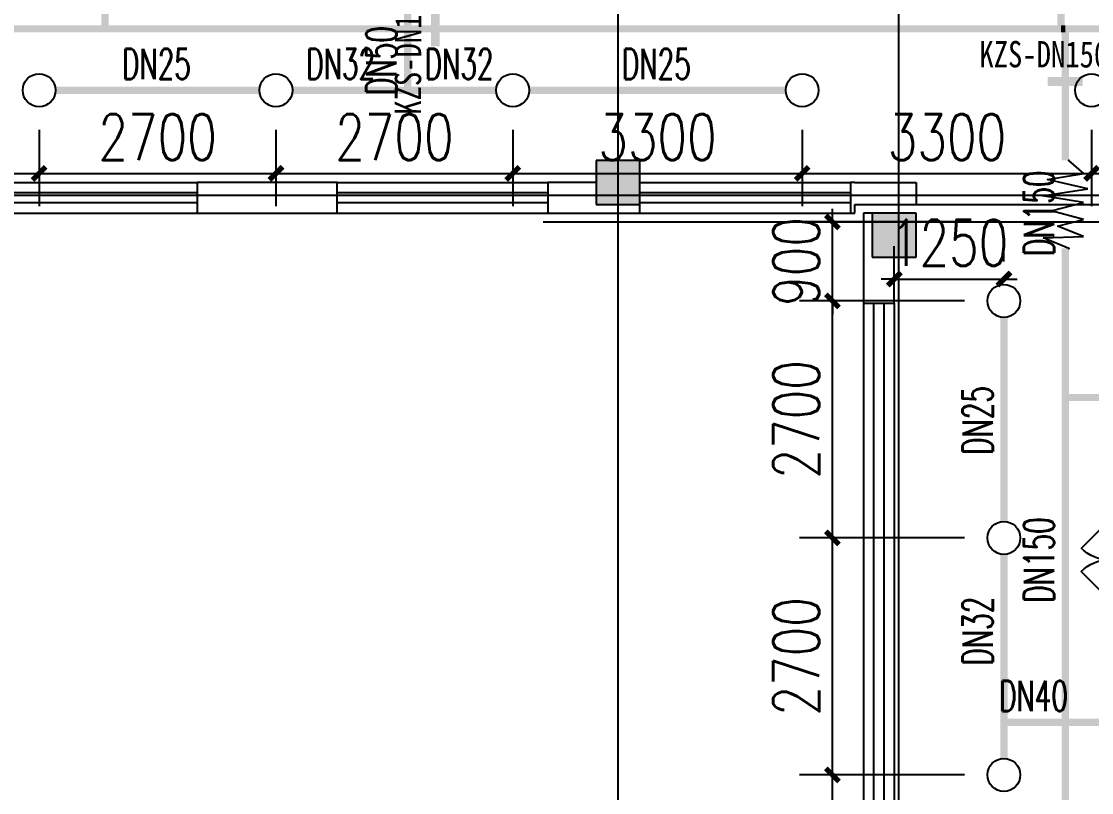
# Model space of a CAD drawing. Extents: x 0 to 2838408, y -923048 to 203859.
# Drawn here: x 2765960 to 2778163, y -487659 to -478874 of the extents above; entities that cross this region are included whole.
import ezdxf
from ezdxf.enums import TextEntityAlignment as Align

# ---------------------------------------------------------------- set-up
doc = ezdxf.new("R2010")
doc.units = 0
doc.header["$LTSCALE"] = 1000
for name, color, linetype in [('COLUMN', 9, 'Continuous'), ('DIM_喷淋', 3, 'Continuous'), ('DOOR_FIRE', 4, 'Continuous'), ('DOTE', 8, 'Continuous'), ('EQUIP_喷头', 7, 'Continuous'), ('fur', 253, 'Continuous'), ('PIPE-喷淋', 6, 'Continuous'), ('PUB_HATCH', 8, 'Continuous'), ('TEXT_喷淋', 7, 'Continuous'), ('TWT_DIM', 3, 'Continuous'), ('VALVE_喷淋', 7, 'Continuous'), ('WALL', 9, 'Continuous'), ('WINDOW', 4, 'Continuous'), ('XREF', 8, 'Continuous'), ('抗震支吊架', 2, 'Continuous')]:
    doc.layers.add(name, color=color, linetype=linetype)
doc.styles.add('_TCH_DIM_T3', font='SIMPLEX', dxfattribs={"width": 0.75, "bigfont": 'HZTXT'})
doc.styles.add('_TWT_PIPEDN', font='SIMPLEX', dxfattribs={"width": 0.8, "height": 2.3, "bigfont": 'HZTXT'})
doc.styles.add('kzcad', font='', dxfattribs={"width": 0.8})
doc.styles.get('kzcad').set_extended_font_data('SimSun')
doc.dimstyles.new('_TWT_ARCH&&150', dxfattribs={"dimtxt": 525, "dimasz": 150, "dimexe": 375, "dimexo": 450, "dimgap": 150, "dimtad": 1, "dimdec": 0, "dimzin": 0, "dimdsep": 46, "dimtxsty": '_TCH_DIM_T3', "dimblk": 'ARCHTICK', "dimcen": 0.09, "dimclrt": 7, "dimazin": 2, "dimtfac": 1, "dimtdec": 0, "dimtix": 1, "dimtmove": 2, "dimatfit": 3, "dimfxl": 1, "dimtolj": 1, "dimtzin": 0, "dimarcsym": 0})

# ---------------------------------------------------------------- blocks, each defined once
blk = doc.blocks.new('$WINLIB2D$00000001')
at = {"color": 0}
for points in [[(-0.5, 0.5), (-0.5, -0.5)], [(-0.5, 0.5), (0.5, 0.5)], [(0.5, -0.5), (0.5, 0.5)], [(0.5, 0.1667), (-0.5, 0.1667)], [(0.5, -0.1667), (-0.5, -0.1667)], [(-0.5, -0.5), (0.5, -0.5)]]:
    blk.add_lwpolyline(points, dxfattribs=at)
blk = doc.blocks.new('$DorLib2D$00000116')
at = {"color": 0}
for p, q in [((-0.5, 0), (-0.146, 0.354)), ((0.5, 0), (0.146, 0.354))]:
    blk.add_line(p, q, dxfattribs=at)
for centre, start, end in [((-0.5, 0), 0, 45), ((0.5, 0), 135, 180)]:
    blk.add_arc(centre, 0.5, start, end, dxfattribs=at)
blk = doc.blocks.new('$TCHSYS$WIN2D')
for p, q in [((-0.5, 0.5), (0.5, 0.5)), ((-0.5, 0.5), (-0.5, -0.5)), ((0.5, 0.5), (0.5, -0.5)), ((0.5, 0.1667), (-0.5, 0.1667)), ((0.5, -0.1667), (-0.5, -0.1667)), ((-0.5, -0.5), (0.5, -0.5))]:
    blk.add_line(p, q)
blk = doc.blocks.new('3F1')
at = {"layer": 'PUB_HATCH'}
for points in [[(2436466.7, -480458.3), (2436466.7, -480958.3), (2436966.7, -480958.3), (2436966.7, -480458.3)], [(2439616.7, -481058.3), (2439616.7, -481558.3), (2440116.7, -481558.3), (2440116.7, -481058.3)]]:
    blk.add_hatch(color=256, dxfattribs=at).paths.add_polyline_path(points)
at = {"layer": 'COLUMN'}
for p, q in [((2436466.7, -480458.3), (2436466.7, -480958.3)), ((2436966.7, -480458.3), (2436466.7, -480458.3)), ((2436966.7, -480958.3), (2436966.7, -480458.3)), ((2436466.7, -480958.3), (2436966.7, -480958.3)), ((2439616.7, -481058.3), (2439616.7, -481558.3)), ((2440116.7, -481058.3), (2439616.7, -481058.3)), ((2440116.7, -481558.3), (2440116.7, -481058.3)), ((2439616.7, -481558.3), (2440116.7, -481558.3))]:
    blk.add_line(p, q, dxfattribs=at)
at = {"layer": 'DOTE'}
for p, q in [((2436716.7, -467258.3), (2436716.7, -550458.3)), ((2439916.7, -467258.3), (2439916.7, -550458.3)), ((2453916.7, -480858.3), (2343216.7, -480858.3)), ((2435862.3, -481158.3), (2453916.7, -481158.3))]:
    blk.add_line(p, q, dxfattribs=at)
at = {"layer": 'fur'}
blk.add_line((2440116.7, -480958.3), (2451516.7, -480958.3), dxfattribs=at)
at = {"layer": 'WALL'}
for p, q in [((2433516.7, -480708.3), (2431916.7, -480708.3)), ((2431916.7, -480708.3), (2431916.7, -481058.3)), ((2433516.7, -481058.3), (2433516.7, -480708.3)), ((2436466.7, -480708.3), (2435916.7, -480708.3)), ((2435916.7, -480708.3), (2435916.7, -481058.3)), ((2439416.7, -480708.3), (2439366.7, -480708.3)), ((2439366.7, -480708.3), (2439366.7, -481058.3)), ((2439416.7, -480708.3), (2440116.7, -480708.3)), ((2440116.7, -480708.3), (2440116.7, -480958.3)), ((2436966.7, -481058.3), (2436966.7, -480958.3)), ((2439416.7, -481058.3), (2439416.7, -480958.3)), ((2439416.7, -480958.3), (2440116.7, -480958.3)), ((2431916.7, -481058.3), (2433516.7, -481058.3)), ((2435916.7, -481058.3), (2436716.7, -481058.3)), ((2436716.7, -481058.3), (2436966.7, -481058.3)), ((2439366.7, -481058.3), (2439416.7, -481058.3)), ((2439516.7, -481058.3), (2439516.7, -482083.3)), ((2439616.7, -481058.3), (2439516.7, -481058.3)), ((2439866.7, -482083.3), (2439866.7, -481558.3)), ((2439516.7, -482083.3), (2439866.7, -482083.3))]:
    blk.add_line(p, q, dxfattribs=at)
at = {"layer": 'DOOR_FIRE', "xscale": 900, "yscale": -900, "zscale": 200, "rotation": 269.9999999999926}
blk.add_blockref('$DorLib2D$00000116', (2442316.7, -485008.3), dxfattribs=at)
at = {"layer": 'WINDOW', "xscale": 2400, "yscale": -350, "zscale": 2400}
for p in [(2430716.7, -480883.3), (2434716.7, -480883.3), (2438166.7, -480883.3)]:
    blk.add_blockref('$WINLIB2D$00000001', p, dxfattribs=at)
at = {"layer": 'WINDOW', "xscale": 6000, "yscale": -350, "zscale": 6000, "rotation": 269.9999999978878}
blk.add_blockref('$TCHSYS$WIN2D', (2439691.7, -485083.3), dxfattribs=at)
blk = doc.blocks.new('_ArchTick')
at = {"color": 0, "linetype": 'ByBlock', "const_width": 0.4}
blk.add_lwpolyline([(-0.5, -0.5), (0.5, 0.5)], dxfattribs=at)
blk = doc.blocks.new('*D2495')
at = {"layer": 'Defpoints', "color": 0, "linetype": 'ByBlock', "transparency": 16777216}
for p in [(2777163, -481809), (2775913, -482058), (2777163, -482058)]:
    blk.add_point(p, dxfattribs=at)
at = {"layer": 'TWT_DIM', "color": 0, "linetype": 'ByBlock', "lineweight": -2, "transparency": 16777216}
for p, q in [((2775913, -481608), (2775913, -481434)), ((2777163, -481608), (2777163, -481434)), ((2775913, -481809), (2775763, -481809)), ((2775913, -481809), (2777163, -481809)), ((2777163, -481809), (2777313, -481809))]:
    blk.add_line(p, q, dxfattribs=at)
at = {"layer": 'TWT_DIM', "color": 0, "linetype": 'ByBlock', "lineweight": -2, "transparency": 16777216, "xscale": 150, "yscale": 150, "zscale": 150}
blk.add_blockref('_ArchTick', (2775913, -481809), dxfattribs=at)
at = {"layer": 'TWT_DIM', "color": 0, "linetype": 'ByBlock', "lineweight": -2, "transparency": 16777216, "xscale": 150, "yscale": 150, "zscale": 150, "rotation": 180}
blk.add_blockref('_ArchTick', (2777163, -481809), dxfattribs=at)
at = {"layer": 'TWT_DIM', "color": 7, "linetype": 'ByBlock', "transparency": 16777216, "insert": (2776538, -481396), "char_height": 525, "attachment_point": 5, "style": '_TCH_DIM_T3'}
blk.add_mtext('\\A1;1250', dxfattribs=at)
blk = doc.blocks.new('*D2513')
at = {"layer": 'Defpoints', "color": 0, "linetype": 'ByBlock', "transparency": 16777216}
for p in [(2775207, -487458), (2777163, -487458), (2777163, -490158)]:
    blk.add_point(p, dxfattribs=at)
at = {"layer": 'DIM_喷淋', "color": 0, "linetype": 'ByBlock', "lineweight": -2, "transparency": 16777216}
for p, q in [((2776713, -487458), (2774832, -487458)), ((2775207, -490158), (2775207, -487458)), ((2776713, -490158), (2774832, -490158))]:
    blk.add_line(p, q, dxfattribs=at)
at = {"layer": 'DIM_喷淋', "color": 0, "linetype": 'ByBlock', "lineweight": -2, "transparency": 16777216, "xscale": 150, "yscale": 150, "zscale": 150}
for p, rotation in [((2775207, -487458), 90), ((2775207, -490158), 270)]:
    blk.add_blockref('_ArchTick', p, dxfattribs=dict(at, rotation=rotation))
at = {"layer": 'DIM_喷淋', "color": 7, "linetype": 'ByBlock', "transparency": 16777216, "insert": (2774795, -488808), "char_height": 525, "attachment_point": 5, "rotation": 90, "style": '_TCH_DIM_T3'}
blk.add_mtext('\\A1;2700', dxfattribs=at)
blk = doc.blocks.new('*D2514')
at = {"layer": 'Defpoints', "color": 0, "linetype": 'ByBlock', "transparency": 16777216}
for p in [(2775207, -484758), (2777163, -484758), (2777163, -487458)]:
    blk.add_point(p, dxfattribs=at)
at = {"layer": 'DIM_喷淋', "color": 0, "linetype": 'ByBlock', "lineweight": -2, "transparency": 16777216}
for p, q in [((2776713, -484758), (2774832, -484758)), ((2775207, -487458), (2775207, -484758)), ((2776713, -487458), (2774832, -487458))]:
    blk.add_line(p, q, dxfattribs=at)
at = {"layer": 'DIM_喷淋', "color": 0, "linetype": 'ByBlock', "lineweight": -2, "transparency": 16777216, "xscale": 150, "yscale": 150, "zscale": 150}
for p, rotation in [((2775207, -484758), 90), ((2775207, -487458), 270)]:
    blk.add_blockref('_ArchTick', p, dxfattribs=dict(at, rotation=rotation))
at = {"layer": 'DIM_喷淋', "color": 7, "linetype": 'ByBlock', "transparency": 16777216, "insert": (2774795, -486108), "char_height": 525, "attachment_point": 5, "rotation": 90, "style": '_TCH_DIM_T3'}
blk.add_mtext('\\A1;2700', dxfattribs=at)
blk = doc.blocks.new('*D2515')
at = {"layer": 'Defpoints', "color": 0, "linetype": 'ByBlock', "transparency": 16777216}
for p in [(2775207, -482058), (2777163, -482058), (2777163, -484758)]:
    blk.add_point(p, dxfattribs=at)
at = {"layer": 'DIM_喷淋', "color": 0, "linetype": 'ByBlock', "lineweight": -2, "transparency": 16777216}
for p, q in [((2776713, -482058), (2774832, -482058)), ((2775207, -484758), (2775207, -482058)), ((2776713, -484758), (2774832, -484758))]:
    blk.add_line(p, q, dxfattribs=at)
at = {"layer": 'DIM_喷淋', "color": 0, "linetype": 'ByBlock', "lineweight": -2, "transparency": 16777216, "xscale": 150, "yscale": 150, "zscale": 150}
for p, rotation in [((2775207, -482058), 90), ((2775207, -484758), 270)]:
    blk.add_blockref('_ArchTick', p, dxfattribs=dict(at, rotation=rotation))
at = {"layer": 'DIM_喷淋', "color": 7, "linetype": 'ByBlock', "transparency": 16777216, "insert": (2774795, -483408), "char_height": 525, "attachment_point": 5, "rotation": 90, "style": '_TCH_DIM_T3'}
blk.add_mtext('\\A1;2700', dxfattribs=at)
blk = doc.blocks.new('*D2516')
at = {"layer": 'Defpoints', "color": 0, "linetype": 'ByBlock', "transparency": 16777216}
for p in [(2775207, -481158), (2777163, -481158), (2777163, -482058)]:
    blk.add_point(p, dxfattribs=at)
at = {"layer": 'DIM_喷淋', "color": 0, "linetype": 'ByBlock', "lineweight": -2, "transparency": 16777216}
for p, q in [((2775207, -481158), (2775207, -481008)), ((2776713, -481158), (2774832, -481158)), ((2775207, -482058), (2775207, -481158)), ((2776713, -482058), (2774832, -482058)), ((2775207, -482058), (2775207, -482208))]:
    blk.add_line(p, q, dxfattribs=at)
at = {"layer": 'DIM_喷淋', "color": 0, "linetype": 'ByBlock', "lineweight": -2, "transparency": 16777216, "xscale": 150, "yscale": 150, "zscale": 150}
for p, rotation in [((2775207, -481158), 270), ((2775207, -482058), 90)]:
    blk.add_blockref('_ArchTick', p, dxfattribs=dict(at, rotation=rotation))
at = {"layer": 'DIM_喷淋', "color": 7, "linetype": 'ByBlock', "transparency": 16777216, "insert": (2774795, -481608), "char_height": 525, "attachment_point": 5, "rotation": 90, "style": '_TCH_DIM_T3'}
blk.add_mtext('\\A1;900', dxfattribs=at)
blk = doc.blocks.new('*D2529')
at = {"layer": 'Defpoints', "color": 0, "linetype": 'ByBlock', "transparency": 16777216}
for p in [(2778163, -479658), (2781363, -479658), (2781363, -480605)]:
    blk.add_point(p, dxfattribs=at)
at = {"layer": 'DIM_喷淋', "color": 0, "linetype": 'ByBlock', "lineweight": -2, "transparency": 16777216}
for p, q in [((2778163, -480108), (2778163, -480980)), ((2781363, -480108), (2781363, -480980)), ((2778163, -480605), (2781363, -480605))]:
    blk.add_line(p, q, dxfattribs=at)
at = {"layer": 'DIM_喷淋', "color": 0, "linetype": 'ByBlock', "lineweight": -2, "transparency": 16777216, "xscale": 150, "yscale": 150, "zscale": 150, "rotation": 180}
blk.add_blockref('_ArchTick', (2778163, -480605), dxfattribs=at)
at = {"layer": 'DIM_喷淋', "color": 0, "linetype": 'ByBlock', "lineweight": -2, "transparency": 16777216, "xscale": 150, "yscale": 150, "zscale": 150}
blk.add_blockref('_ArchTick', (2781363, -480605), dxfattribs=at)
at = {"layer": 'DIM_喷淋', "color": 7, "linetype": 'ByBlock', "transparency": 16777216, "insert": (2779763, -480192), "char_height": 525, "attachment_point": 5, "style": '_TCH_DIM_T3'}
blk.add_mtext('\\A1;3200', dxfattribs=at)
blk = doc.blocks.new('*D2530')
at = {"layer": 'Defpoints', "color": 0, "linetype": 'ByBlock', "transparency": 16777216}
for p in [(2774863, -479658), (2778163, -479658), (2778163, -480605)]:
    blk.add_point(p, dxfattribs=at)
at = {"layer": 'DIM_喷淋', "color": 0, "linetype": 'ByBlock', "lineweight": -2, "transparency": 16777216}
for p, q in [((2774863, -480108), (2774863, -480980)), ((2778163, -480108), (2778163, -480980)), ((2774863, -480605), (2778163, -480605))]:
    blk.add_line(p, q, dxfattribs=at)
at = {"layer": 'DIM_喷淋', "color": 0, "linetype": 'ByBlock', "lineweight": -2, "transparency": 16777216, "xscale": 150, "yscale": 150, "zscale": 150, "rotation": 180}
blk.add_blockref('_ArchTick', (2774863, -480605), dxfattribs=at)
at = {"layer": 'DIM_喷淋', "color": 0, "linetype": 'ByBlock', "lineweight": -2, "transparency": 16777216, "xscale": 150, "yscale": 150, "zscale": 150}
blk.add_blockref('_ArchTick', (2778163, -480605), dxfattribs=at)
at = {"layer": 'DIM_喷淋', "color": 7, "linetype": 'ByBlock', "transparency": 16777216, "insert": (2776513, -480192), "char_height": 525, "attachment_point": 5, "style": '_TCH_DIM_T3'}
blk.add_mtext('\\A1;3300', dxfattribs=at)
blk = doc.blocks.new('*D2531')
at = {"layer": 'Defpoints', "color": 0, "linetype": 'ByBlock', "transparency": 16777216}
for p in [(2771563, -479658), (2774863, -479658), (2774863, -480605)]:
    blk.add_point(p, dxfattribs=at)
at = {"layer": 'DIM_喷淋', "color": 0, "linetype": 'ByBlock', "lineweight": -2, "transparency": 16777216}
for p, q in [((2771563, -480108), (2771563, -480980)), ((2774863, -480108), (2774863, -480980)), ((2771563, -480605), (2774863, -480605))]:
    blk.add_line(p, q, dxfattribs=at)
at = {"layer": 'DIM_喷淋', "color": 0, "linetype": 'ByBlock', "lineweight": -2, "transparency": 16777216, "xscale": 150, "yscale": 150, "zscale": 150, "rotation": 180}
blk.add_blockref('_ArchTick', (2771563, -480605), dxfattribs=at)
at = {"layer": 'DIM_喷淋', "color": 0, "linetype": 'ByBlock', "lineweight": -2, "transparency": 16777216, "xscale": 150, "yscale": 150, "zscale": 150}
blk.add_blockref('_ArchTick', (2774863, -480605), dxfattribs=at)
at = {"layer": 'DIM_喷淋', "color": 7, "linetype": 'ByBlock', "transparency": 16777216, "insert": (2773213, -480192), "char_height": 525, "attachment_point": 5, "style": '_TCH_DIM_T3'}
blk.add_mtext('\\A1;3300', dxfattribs=at)
blk = doc.blocks.new('*D2532')
at = {"layer": 'Defpoints', "color": 0, "linetype": 'ByBlock', "transparency": 16777216}
for p in [(2768863, -479658), (2771563, -479658), (2771563, -480605)]:
    blk.add_point(p, dxfattribs=at)
at = {"layer": 'DIM_喷淋', "color": 0, "linetype": 'ByBlock', "lineweight": -2, "transparency": 16777216}
for p, q in [((2768863, -480108), (2768863, -480980)), ((2771563, -480108), (2771563, -480980)), ((2768863, -480605), (2771563, -480605))]:
    blk.add_line(p, q, dxfattribs=at)
at = {"layer": 'DIM_喷淋', "color": 0, "linetype": 'ByBlock', "lineweight": -2, "transparency": 16777216, "xscale": 150, "yscale": 150, "zscale": 150, "rotation": 180}
blk.add_blockref('_ArchTick', (2768863, -480605), dxfattribs=at)
at = {"layer": 'DIM_喷淋', "color": 0, "linetype": 'ByBlock', "lineweight": -2, "transparency": 16777216, "xscale": 150, "yscale": 150, "zscale": 150}
blk.add_blockref('_ArchTick', (2771563, -480605), dxfattribs=at)
at = {"layer": 'DIM_喷淋', "color": 7, "linetype": 'ByBlock', "transparency": 16777216, "insert": (2770213, -480192), "char_height": 525, "attachment_point": 5, "style": '_TCH_DIM_T3'}
blk.add_mtext('\\A1;2700', dxfattribs=at)
blk = doc.blocks.new('*D2533')
at = {"layer": 'Defpoints', "color": 0, "linetype": 'ByBlock', "transparency": 16777216}
for p in [(2766163, -479658), (2768863, -479658), (2768863, -480605)]:
    blk.add_point(p, dxfattribs=at)
at = {"layer": 'DIM_喷淋', "color": 0, "linetype": 'ByBlock', "lineweight": -2, "transparency": 16777216}
for p, q in [((2766163, -480108), (2766163, -480980)), ((2768863, -480108), (2768863, -480980)), ((2766163, -480605), (2768863, -480605))]:
    blk.add_line(p, q, dxfattribs=at)
at = {"layer": 'DIM_喷淋', "color": 0, "linetype": 'ByBlock', "lineweight": -2, "transparency": 16777216, "xscale": 150, "yscale": 150, "zscale": 150, "rotation": 180}
blk.add_blockref('_ArchTick', (2766163, -480605), dxfattribs=at)
at = {"layer": 'DIM_喷淋', "color": 0, "linetype": 'ByBlock', "lineweight": -2, "transparency": 16777216, "xscale": 150, "yscale": 150, "zscale": 150}
blk.add_blockref('_ArchTick', (2768863, -480605), dxfattribs=at)
at = {"layer": 'DIM_喷淋', "color": 7, "linetype": 'ByBlock', "transparency": 16777216, "insert": (2767513, -480192), "char_height": 525, "attachment_point": 5, "style": '_TCH_DIM_T3'}
blk.add_mtext('\\A1;2700', dxfattribs=at)
blk = doc.blocks.new('*D2534')
at = {"layer": 'Defpoints', "color": 0, "linetype": 'ByBlock', "transparency": 16777216}
for p in [(2763563, -479658), (2766163, -479658), (2766163, -480605)]:
    blk.add_point(p, dxfattribs=at)
at = {"layer": 'DIM_喷淋', "color": 0, "linetype": 'ByBlock', "lineweight": -2, "transparency": 16777216}
for p, q in [((2763563, -480108), (2763563, -480980)), ((2766163, -480108), (2766163, -480980)), ((2763563, -480605), (2766163, -480605))]:
    blk.add_line(p, q, dxfattribs=at)
at = {"layer": 'DIM_喷淋', "color": 0, "linetype": 'ByBlock', "lineweight": -2, "transparency": 16777216, "xscale": 150, "yscale": 150, "zscale": 150, "rotation": 180}
blk.add_blockref('_ArchTick', (2763563, -480605), dxfattribs=at)
at = {"layer": 'DIM_喷淋', "color": 0, "linetype": 'ByBlock', "lineweight": -2, "transparency": 16777216, "xscale": 150, "yscale": 150, "zscale": 150}
blk.add_blockref('_ArchTick', (2766163, -480605), dxfattribs=at)
at = {"layer": 'DIM_喷淋', "color": 7, "linetype": 'ByBlock', "transparency": 16777216, "insert": (2764863, -480192), "char_height": 525, "attachment_point": 5, "style": '_TCH_DIM_T3'}
blk.add_mtext('\\A1;2600', dxfattribs=at)
blk = doc.blocks.new('$TwtSys$00000125')
blk.add_circle((0, 0, 0), 1)
blk = doc.blocks.new('$VALVE$00000546')
for p, q in [((-371, -30.1), (-282.4, 187.1)), ((-282.4, 187.1), (-270.9, -152.6)), ((17, -152.6), (72.4, 191.4)), ((72.4, 191.4), (130.7, -191.4)), ((-127, -152.6), (-54.9, 120.6)), ((-54.9, 120.6), (17, -152.6)), ((130.7, -191.4), (210.8, 153.8)), ((210.8, 153.8), (260.6, -155.7)), ((-270.9, -152.6), (-182.7, 65.5)), ((-182.7, 65.5), (-127, -152.6)), ((260.6, -155.7), (371, -30.1))]:
    blk.add_line(p, q)
for p in [(-371, -30.1), (371, -30.1)]:
    blk.add_point(p)

msp = doc.modelspace()

# ---------------------------------------------------------------- linework, layer by layer
at = {"layer": 'PIPE-喷淋', "linetype": 'ByBlock', "ltscale": 1.5, "const_width": 82.5}
for points in [[(2770364.9, -476908.3), (2770364.9, -478958.3)], [(2766912.5, -477158.3), (2766912.5, -478958.3)], [(2777812.5, -477158.3), (2777812.5, -478958.3)], [(2762612.5, -478958.3), (2766912.5, -478958.3)], [(2766912.5, -478958.3), (2770364.9, -478958.3)], [(2770364.9, -478958.3), (2777812.5, -478958.3)], [(2770364.9, -478958.3), (2770364.9, -479658.3)], [(2777812.5, -478958.3), (2777862.5, -478958.3)], [(2777862.5, -478958.3), (2782112.5, -478958.3)], [(2777862.5, -478958.3), (2777862.5, -480457.5)], [(2766350, -479658.3), (2768675, -479658.3)], [(2769050, -479658.3), (2770364.9, -479658.3)], [(2770364.9, -479658.3), (2771375, -479658.3)], [(2774675, -479658.3), (2771750, -479658.3)], [(2777862.5, -481459.1), (2777862.5, -483158.3)], [(2777162.5, -484570.8), (2777162.5, -482245.8)], [(2777862.5, -483158.3), (2777862.5, -486858.3)], [(2779662.5, -483158.3), (2777862.5, -483158.3)], [(2777162.5, -486858.3), (2777162.5, -484945.8)], [(2777162.5, -487270.8), (2777162.5, -486858.3)], [(2777862.5, -486858.3), (2777162.5, -486858.3)], [(2777862.5, -486858.3), (2777862.5, -491008.3)], [(2779662.5, -486858.3), (2777862.5, -486858.3)]]:
    msp.add_lwpolyline(points, dxfattribs=at)
at = {"layer": '抗震支吊架', "color": 4, "const_width": 100}
for points in [[(2770679.2, -479158.3), (2770679.2, -478758.3)], [(2777662.5, -479558.3), (2778062.5, -479558.3)]]:
    msp.add_lwpolyline(points, dxfattribs=at)

# ---------------------------------------------------------------- block references
at = {"layer": 'EQUIP_喷头', "linetype": 'ByBlock', "xscale": 187.5, "yscale": 187.5, "zscale": 187.5}
for p in [(2766162.5, -479658.3), (2768862.5, -479658.3), (2771562.5, -479658.3), (2774862.5, -479658.3), (2778162.5, -479658.3), (2777162.5, -482058.3), (2777162.5, -484758.3), (2777162.5, -487458.3)]:
    msp.add_blockref('$TwtSys$00000125', p, dxfattribs=at)
at = {"layer": 'VALVE_喷淋', "linetype": 'ByBlock', "xscale": 1.35, "yscale": 1.35, "zscale": 1.35, "rotation": 90}
msp.add_blockref('$VALVE$00000546', (2777862.5, -480958.3), dxfattribs=at)
at = {"layer": 'XREF'}
msp.add_blockref('3F1', (336045.8, 0), dxfattribs=at)

# ---------------------------------------------------------------- texts
at = {"layer": 'TEXT_喷淋', "color": 251, "linetype": 'ByBlock', "style": '_TWT_PIPEDN', "width": 0.64}
for s, rotation, p in [('DN50', 90, (2770237.4, -479713.1)), ('DN25', 359.99997, (2772807.7, -479530.8)), ('DN25', 90, (2777035, -483813.1)), ('DN32', 90, (2777035, -486213.1)), ('DN40', 360, (2777107.7, -486730.8))]:
    msp.add_text(s, height=345, rotation=rotation, dxfattribs=at).set_placement(p)
for s, p in [('DN25', (2767107.7, -479530.8)), ('DN32', (2769208.9, -479530.8)), ('DN32', (2770558.9, -479530.8))]:
    msp.add_text(s, height=345, dxfattribs=at).set_placement(p)
at = {"layer": 'TEXT_喷淋', "linetype": 'ByBlock', "style": '_TWT_PIPEDN', "width": 0.64}
for p in [(2777735, -481547.2), (2777735, -485497.2)]:
    msp.add_text('DN150', height=345, rotation=90, dxfattribs=at).set_placement(p)
at = {"layer": '抗震支吊架', "color": 4, "style": 'kzcad', "width": 0.8}
for rotation, p in [(89.88539, (2770519.2, -478958.3)), (359.88539, (2777862.5, -479398.3))]:
    msp.add_text('KZS-DN150-TL', height=300, rotation=rotation, dxfattribs=at).set_placement(p, align=Align.CENTER)

# ---------------------------------------------------------------- dimensions: what is measured, and where the dimension line sits
at = {"layer": 'DIM_喷淋', "linetype": 'ByBlock'}
for p1, p2, distance, picture, middle in [((2763562.5, -479658.3), (2766162.5, -479658.3), -946.6, '*D2534', (2764862.5, -480192.3)), ((2766162.5, -479658.3), (2768862.5, -479658.3), -946.6, '*D2533', (2767512.5, -480192.3)), ((2768862.5, -479658.3), (2771562.5, -479658.3), -946.6, '*D2532', (2770212.5, -480192.3)), ((2771562.5, -479658.3), (2774862.5, -479658.3), -946.6, '*D2531', (2773212.5, -480192.3)), ((2774862.5, -479658.3), (2778162.5, -479658.3), -946.6, '*D2530', (2776512.5, -480192.3)), ((2778162.5, -479658.3), (2781362.5, -479658.3), -946.6, '*D2529', (2779762.5, -480192.3)), ((2777162.5, -482058.3), (2777162.5, -481158.3), 1955.2, '*D2516', (2774794.9, -481608.3)), ((2777162.5, -484758.3), (2777162.5, -482058.3), 1955.2, '*D2515', (2774794.9, -483408.3)), ((2777162.5, -487458.3), (2777162.5, -484758.3), 1955.2, '*D2514', (2774794.9, -486108.3)), ((2777162.5, -490158.3), (2777162.5, -487458.3), 1955.2, '*D2513', (2774794.9, -488808.3))]:
    dim = msp.add_aligned_dim(p1=p1, p2=p2, distance=distance, dimstyle='_TWT_ARCH&&150', dxfattribs=at)
    dim.commit()
    dim.dimension.update_dxf_attribs({"geometry": picture, "text_midpoint": middle})
at = {"layer": 'TWT_DIM', "linetype": 'ByBlock'}
dim = msp.add_aligned_dim(p1=(2775912.5, -482058.3), p2=(2777162.5, -482058.3), distance=249.5, dimstyle='_TWT_ARCH&&150', dxfattribs=at)
dim.commit()
dim.dimension.update_dxf_attribs({"geometry": '*D2495', "text_midpoint": (2776537.5, -481396.2)})

doc.saveas('drawing.dxf')
